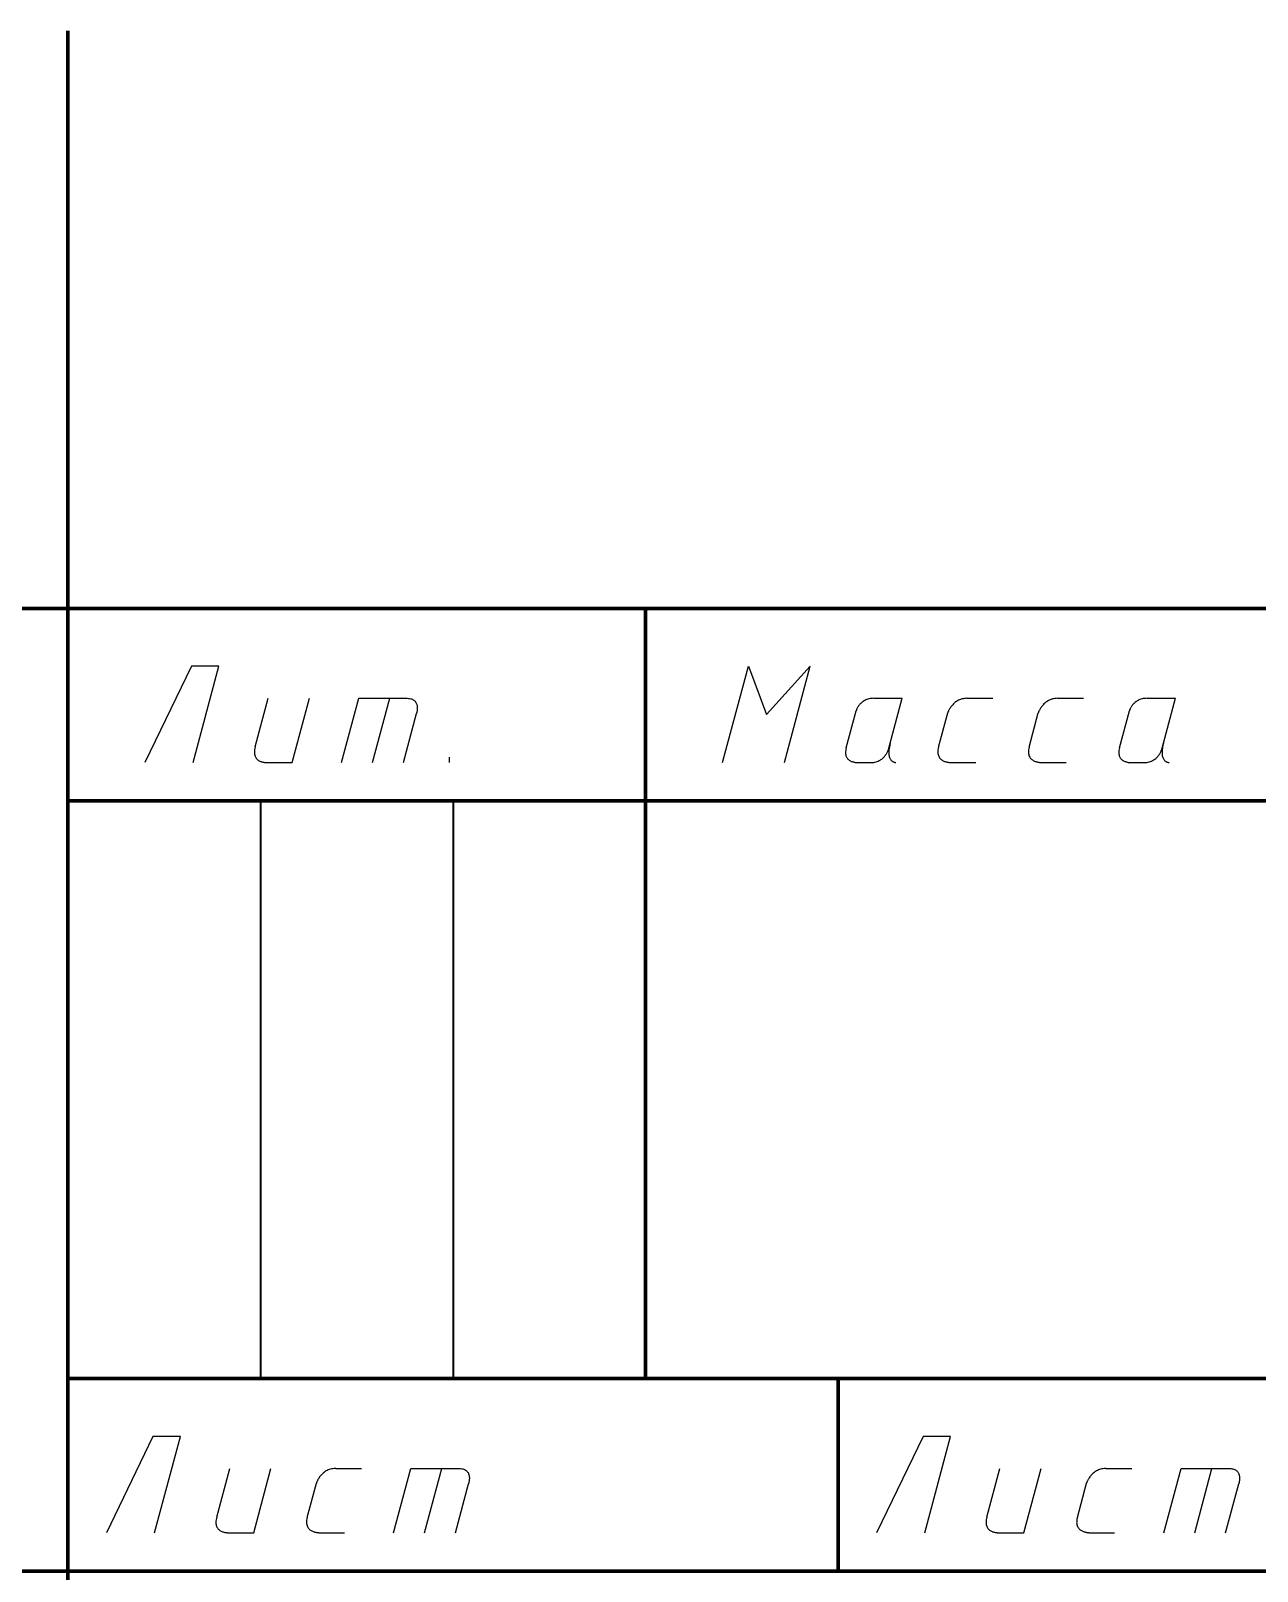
# Model space of a CAD drawing. Header units: millimetres. Extents: x 0 to 1189, y 0 to 841.
# Drawn here: x 1133.04 to 1164.88, y 20 to 60 of the extents above; entities that cross this region are included whole.
import ezdxf

# ---------------------------------------------------------------- set-up
doc = ezdxf.new("R2010")
doc.units = ezdxf.units.MM
doc.layers.get('0').update_dxf_attribs({"linetype": 'CONTINUOUS', "lineweight": 0})

msp = doc.modelspace()

# ---------------------------------------------------------------- linework, layer by layer
at = {"lineweight": 70}
for p, q in [((1134, 5), (1134, 60)), ((1064, 45), (1184, 45)), ((1149, 25), (1149, 45)), ((1134, 40), (1184, 40)), ((1149, 25), (1134, 25)), ((1184, 25), (1149, 25)), ((1154, 20), (1154, 25)), ((1064, 20), (1184, 20))]:
    msp.add_line(p, q, dxfattribs=at)
at = {"linetype": 'CONTINUOUS', "lineweight": 25}
for p, q in [((1137.206, 43.5), (1136, 41)), ((1137.92, 43.5), (1137.206, 43.5)), ((1137.25, 41), (1137.92, 43.5)), ((1151, 41), (1151.67, 43.5)), ((1151, 41), (1151.67, 43.5)), ((1151.67, 43.5), (1152.138, 42.25)), ((1153.275, 43.5), (1152.138, 42.25)), ((1152.606, 41), (1153.275, 43.5)), ((1138.862, 41.407), (1139.2, 42.667)), ((1139.825, 41), (1140.272, 42.667)), ((1141.105, 41), (1141.552, 42.667)), ((1141.552, 42.667), (1142.81, 42.667)), ((1141.908, 41), (1142.355, 42.667)), ((1142.81, 42.667), (1142.842, 42.666)), ((1142.842, 42.666), (1142.872, 42.662)), ((1142.872, 42.662), (1142.9, 42.657)), ((1142.9, 42.657), (1142.925, 42.65)), ((1142.925, 42.65), (1142.947, 42.641)), ((1142.947, 42.641), (1142.967, 42.63)), ((1142.967, 42.63), (1142.985, 42.618)), ((1142.985, 42.618), (1143.001, 42.605)), ((1143.001, 42.605), (1143.015, 42.591)), ((1143.015, 42.591), (1143.027, 42.575)), ((1143.027, 42.575), (1143.037, 42.559)), ((1143.037, 42.559), (1143.046, 42.542)), ((1143.046, 42.542), (1143.053, 42.525)), ((1143.053, 42.525), (1143.059, 42.506)), ((1143.059, 42.506), (1143.064, 42.488)), ((1143.064, 42.488), (1143.067, 42.47)), ((1143.067, 42.47), (1143.069, 42.451)), ((1143.069, 42.451), (1143.071, 42.433)), ((1143.071, 42.433), (1143.071, 42.414)), ((1143.071, 42.414), (1143.071, 42.397)), ((1154.496, 42.411), (1154.49, 42.398)), ((1154.503, 42.424), (1154.496, 42.411)), ((1154.511, 42.438), (1154.503, 42.424)), ((1154.52, 42.452), (1154.511, 42.438)), ((1154.53, 42.467), (1154.52, 42.452)), ((1154.541, 42.483), (1154.53, 42.467)), ((1154.553, 42.498), (1154.541, 42.483)), ((1154.566, 42.514), (1154.553, 42.498)), ((1154.581, 42.529), (1154.566, 42.514)), ((1154.596, 42.544), (1154.581, 42.529)), ((1154.613, 42.559), (1154.596, 42.544)), ((1154.631, 42.574), (1154.613, 42.559)), ((1154.651, 42.588), (1154.631, 42.574)), ((1154.672, 42.601), (1154.651, 42.588)), ((1154.694, 42.613), (1154.672, 42.601)), ((1154.718, 42.625), (1154.694, 42.613)), ((1154.743, 42.635), (1154.718, 42.625)), ((1154.77, 42.644), (1154.743, 42.635)), ((1154.798, 42.652), (1154.77, 42.644)), ((1154.828, 42.658), (1154.798, 42.652)), ((1154.86, 42.663), (1154.828, 42.658)), ((1154.893, 42.666), (1154.86, 42.663)), ((1154.928, 42.667), (1154.893, 42.666)), ((1154.928, 42.667), (1155.666, 42.667)), ((1155.319, 41.371), (1155.666, 42.667)), ((1156.906, 42.41), (1156.896, 42.393)), ((1156.918, 42.428), (1156.906, 42.41)), ((1156.931, 42.446), (1156.918, 42.428)), ((1156.945, 42.464), (1156.931, 42.446)), ((1156.96, 42.483), (1156.945, 42.464)), ((1156.976, 42.501), (1156.96, 42.483)), ((1156.994, 42.52), (1156.976, 42.501)), ((1157.012, 42.538), (1156.994, 42.52)), ((1157.033, 42.555), (1157.012, 42.538)), ((1157.054, 42.572), (1157.033, 42.555)), ((1157.077, 42.588), (1157.054, 42.572)), ((1157.101, 42.602), (1157.077, 42.588)), ((1157.126, 42.616), (1157.101, 42.602)), ((1157.153, 42.629), (1157.126, 42.616)), ((1157.182, 42.64), (1157.153, 42.629)), ((1157.212, 42.649), (1157.182, 42.64)), ((1157.243, 42.656), (1157.212, 42.649)), ((1157.276, 42.662), (1157.243, 42.656)), ((1157.31, 42.665), (1157.276, 42.662)), ((1157.346, 42.667), (1157.31, 42.665)), ((1157.346, 42.667), (1158.019, 42.667)), ((1159.258, 42.41), (1159.248, 42.393)), ((1159.27, 42.428), (1159.258, 42.41)), ((1159.283, 42.446), (1159.27, 42.428)), ((1159.297, 42.464), (1159.283, 42.446)), ((1159.312, 42.483), (1159.297, 42.464)), ((1159.328, 42.501), (1159.312, 42.483)), ((1159.346, 42.52), (1159.328, 42.501)), ((1159.365, 42.538), (1159.346, 42.52)), ((1159.385, 42.555), (1159.365, 42.538)), ((1159.406, 42.572), (1159.385, 42.555)), ((1159.429, 42.588), (1159.406, 42.572)), ((1159.453, 42.602), (1159.429, 42.588)), ((1159.479, 42.616), (1159.453, 42.602)), ((1159.506, 42.629), (1159.479, 42.616)), ((1159.534, 42.64), (1159.506, 42.629)), ((1159.564, 42.649), (1159.534, 42.64)), ((1159.595, 42.656), (1159.564, 42.649)), ((1159.628, 42.662), (1159.595, 42.656)), ((1159.662, 42.665), (1159.628, 42.662)), ((1159.698, 42.667), (1159.662, 42.665)), ((1159.698, 42.667), (1160.371, 42.667)), ((1161.591, 42.411), (1161.585, 42.398)), ((1161.598, 42.424), (1161.591, 42.411)), ((1161.606, 42.438), (1161.598, 42.424)), ((1161.615, 42.452), (1161.606, 42.438)), ((1161.625, 42.467), (1161.615, 42.452)), ((1161.636, 42.483), (1161.625, 42.467)), ((1161.648, 42.498), (1161.636, 42.483)), ((1161.662, 42.514), (1161.648, 42.498)), ((1161.676, 42.529), (1161.662, 42.514)), ((1161.692, 42.544), (1161.676, 42.529)), ((1161.708, 42.559), (1161.692, 42.544)), ((1161.727, 42.574), (1161.708, 42.559)), ((1161.746, 42.588), (1161.727, 42.574)), ((1161.767, 42.601), (1161.746, 42.588)), ((1161.789, 42.613), (1161.767, 42.601)), ((1161.813, 42.625), (1161.789, 42.613)), ((1161.838, 42.635), (1161.813, 42.625)), ((1161.865, 42.644), (1161.838, 42.635)), ((1161.893, 42.652), (1161.865, 42.644)), ((1161.923, 42.658), (1161.893, 42.652)), ((1161.955, 42.663), (1161.923, 42.658)), ((1161.988, 42.666), (1161.955, 42.663)), ((1162.023, 42.667), (1161.988, 42.666)), ((1162.023, 42.667), (1162.762, 42.667)), ((1162.415, 41.371), (1162.762, 42.667)), ((1142.711, 41), (1143.052, 42.272)), ((1143.052, 42.272), (1143.051, 42.268)), ((1143.053, 42.278), (1143.052, 42.272)), ((1143.055, 42.286), (1143.053, 42.278)), ((1143.057, 42.295), (1143.055, 42.286)), ((1143.06, 42.306), (1143.057, 42.295)), ((1143.062, 42.319), (1143.06, 42.306)), ((1143.064, 42.332), (1143.062, 42.319)), ((1143.067, 42.347), (1143.064, 42.332)), ((1143.068, 42.363), (1143.067, 42.347)), ((1143.07, 42.379), (1143.068, 42.363)), ((1143.071, 42.397), (1143.07, 42.379)), ((1154.211, 41.382), (1154.469, 42.345)), ((1154.47, 42.349), (1154.469, 42.346)), ((1154.469, 42.346), (1154.469, 42.345)), ((1154.472, 42.353), (1154.47, 42.349)), ((1154.474, 42.36), (1154.472, 42.353)), ((1154.477, 42.367), (1154.474, 42.36)), ((1154.48, 42.377), (1154.477, 42.367)), ((1154.485, 42.387), (1154.48, 42.377)), ((1154.49, 42.398), (1154.485, 42.387)), ((1156.606, 41.398), (1156.845, 42.29)), ((1156.846, 42.292), (1156.845, 42.29)), ((1156.845, 42.29), (1156.845, 42.29)), ((1156.848, 42.297), (1156.846, 42.292)), ((1156.851, 42.303), (1156.848, 42.297)), ((1156.854, 42.312), (1156.851, 42.303)), ((1156.859, 42.322), (1156.854, 42.312)), ((1156.864, 42.334), (1156.859, 42.322)), ((1156.87, 42.347), (1156.864, 42.334)), ((1156.878, 42.361), (1156.87, 42.347)), ((1156.886, 42.377), (1156.878, 42.361)), ((1156.896, 42.393), (1156.886, 42.377)), ((1158.959, 41.398), (1159.197, 42.29)), ((1159.198, 42.29), (1159.197, 42.29)), ((1159.2, 42.297), (1159.198, 42.292)), ((1159.198, 42.292), (1159.198, 42.29)), ((1159.203, 42.303), (1159.2, 42.297)), ((1159.206, 42.312), (1159.203, 42.303)), ((1159.211, 42.322), (1159.206, 42.312)), ((1159.216, 42.334), (1159.211, 42.322)), ((1159.223, 42.347), (1159.216, 42.334)), ((1159.23, 42.361), (1159.223, 42.347)), ((1159.238, 42.377), (1159.23, 42.361)), ((1159.248, 42.393), (1159.238, 42.377)), ((1161.306, 41.382), (1161.564, 42.345)), ((1161.565, 42.346), (1161.564, 42.345)), ((1161.566, 42.349), (1161.565, 42.346)), ((1161.567, 42.353), (1161.566, 42.349)), ((1161.569, 42.36), (1161.567, 42.353)), ((1161.572, 42.367), (1161.569, 42.36)), ((1161.576, 42.377), (1161.572, 42.367)), ((1161.58, 42.387), (1161.576, 42.377)), ((1161.585, 42.398), (1161.58, 42.387)), ((1138.843, 41.3), (1138.842, 41.269)), ((1138.842, 41.269), (1138.843, 41.24)), ((1138.847, 41.333), (1138.843, 41.3)), ((1138.843, 41.24), (1138.847, 41.213)), ((1138.853, 41.369), (1138.847, 41.333)), ((1138.847, 41.213), (1138.852, 41.189)), ((1138.862, 41.407), (1138.853, 41.369)), ((1154.194, 41.281), (1154.193, 41.252)), ((1154.193, 41.252), (1154.195, 41.225)), ((1154.197, 41.312), (1154.194, 41.281)), ((1154.195, 41.225), (1154.199, 41.2)), ((1154.203, 41.346), (1154.197, 41.312)), ((1154.199, 41.2), (1154.204, 41.177)), ((1154.211, 41.382), (1154.203, 41.346)), ((1155.231, 41.194), (1155.243, 41.211)), ((1155.243, 41.211), (1155.255, 41.229)), ((1155.255, 41.229), (1155.265, 41.246)), ((1155.265, 41.246), (1155.274, 41.263)), ((1155.274, 41.263), (1155.283, 41.279)), ((1155.283, 41.279), (1155.29, 41.294)), ((1155.29, 41.294), (1155.296, 41.309)), ((1155.296, 41.309), (1155.302, 41.322)), ((1155.302, 41.322), (1155.307, 41.334)), ((1155.307, 41.334), (1155.311, 41.345)), ((1155.311, 41.345), (1155.314, 41.354)), ((1155.314, 41.354), (1155.316, 41.361)), ((1155.316, 41.361), (1155.318, 41.366)), ((1155.32, 41.327), (1155.317, 41.292)), ((1155.317, 41.292), (1155.317, 41.259)), ((1155.317, 41.259), (1155.317, 41.229)), ((1155.317, 41.229), (1155.32, 41.202)), ((1155.318, 41.366), (1155.319, 41.37)), ((1155.319, 41.37), (1155.319, 41.371)), ((1155.325, 41.364), (1155.32, 41.327)), ((1155.32, 41.202), (1155.324, 41.177)), ((1155.332, 41.405), (1155.325, 41.364)), ((1155.341, 41.448), (1155.332, 41.405)), ((1155.352, 41.494), (1155.341, 41.448)), ((1156.592, 41.326), (1156.589, 41.293)), ((1156.589, 41.293), (1156.589, 41.263)), ((1156.589, 41.263), (1156.591, 41.235)), ((1156.591, 41.235), (1156.596, 41.209)), ((1156.598, 41.361), (1156.592, 41.326)), ((1156.596, 41.209), (1156.603, 41.185)), ((1156.606, 41.398), (1156.598, 41.361)), ((1158.944, 41.326), (1158.941, 41.293)), ((1158.941, 41.293), (1158.941, 41.263)), ((1158.941, 41.263), (1158.943, 41.235)), ((1158.943, 41.235), (1158.948, 41.209)), ((1158.95, 41.361), (1158.944, 41.326)), ((1158.948, 41.209), (1158.955, 41.185)), ((1158.959, 41.398), (1158.95, 41.361)), ((1161.289, 41.281), (1161.288, 41.252)), ((1161.288, 41.252), (1161.29, 41.225)), ((1161.292, 41.312), (1161.289, 41.281)), ((1161.29, 41.225), (1161.294, 41.2)), ((1161.298, 41.346), (1161.292, 41.312)), ((1161.294, 41.2), (1161.3, 41.177)), ((1161.306, 41.382), (1161.298, 41.346)), ((1162.326, 41.194), (1162.339, 41.211)), ((1162.339, 41.211), (1162.35, 41.229)), ((1162.35, 41.229), (1162.36, 41.246)), ((1162.36, 41.246), (1162.369, 41.263)), ((1162.369, 41.263), (1162.378, 41.279)), ((1162.378, 41.279), (1162.385, 41.294)), ((1162.385, 41.294), (1162.392, 41.309)), ((1162.392, 41.309), (1162.397, 41.322)), ((1162.397, 41.322), (1162.402, 41.334)), ((1162.402, 41.334), (1162.406, 41.345)), ((1162.406, 41.345), (1162.409, 41.354)), ((1162.409, 41.354), (1162.412, 41.361)), ((1162.412, 41.361), (1162.413, 41.366)), ((1162.413, 41.292), (1162.412, 41.259)), ((1162.412, 41.259), (1162.413, 41.229)), ((1162.413, 41.366), (1162.414, 41.37)), ((1162.415, 41.327), (1162.413, 41.292)), ((1162.413, 41.229), (1162.415, 41.202)), ((1162.414, 41.37), (1162.415, 41.371)), ((1162.42, 41.364), (1162.415, 41.327)), ((1162.415, 41.202), (1162.419, 41.177)), ((1162.427, 41.405), (1162.42, 41.364)), ((1162.436, 41.448), (1162.427, 41.405)), ((1162.448, 41.494), (1162.436, 41.448)), ((1138.852, 41.189), (1138.86, 41.166)), ((1138.86, 41.166), (1138.868, 41.145)), ((1138.868, 41.145), (1138.879, 41.126)), ((1138.879, 41.126), (1138.891, 41.109)), ((1138.891, 41.109), (1138.904, 41.094)), ((1138.904, 41.094), (1138.917, 41.08)), ((1138.917, 41.08), (1138.932, 41.067)), ((1138.932, 41.067), (1138.948, 41.056)), ((1138.948, 41.056), (1138.964, 41.046)), ((1138.964, 41.046), (1138.98, 41.037)), ((1138.98, 41.037), (1138.996, 41.03)), ((1138.996, 41.03), (1139.013, 41.024)), ((1139.013, 41.024), (1139.029, 41.018)), ((1139.029, 41.018), (1139.045, 41.014)), ((1139.045, 41.014), (1139.06, 41.01)), ((1139.06, 41.01), (1139.075, 41.007)), ((1139.075, 41.007), (1139.089, 41.005)), ((1139.089, 41.005), (1139.102, 41.003)), ((1139.102, 41.003), (1139.114, 41.002)), ((1139.114, 41.002), (1139.124, 41.001)), ((1139.124, 41.001), (1139.133, 41)), ((1139.133, 41), (1139.141, 41)), ((1139.141, 41), (1139.146, 41)), ((1139.146, 41), (1139.15, 41)), ((1139.15, 41), (1139.825, 41)), ((1143.904, 41), (1143.904, 41.139)), ((1154.204, 41.177), (1154.212, 41.156)), ((1154.212, 41.156), (1154.221, 41.136)), ((1154.221, 41.136), (1154.231, 41.119)), ((1154.231, 41.119), (1154.243, 41.102)), ((1154.243, 41.102), (1154.256, 41.088)), ((1154.256, 41.088), (1154.27, 41.075)), ((1154.27, 41.075), (1154.285, 41.063)), ((1154.285, 41.063), (1154.3, 41.052)), ((1154.3, 41.052), (1154.316, 41.043)), ((1154.316, 41.043), (1154.332, 41.035)), ((1154.332, 41.035), (1154.348, 41.028)), ((1154.348, 41.028), (1154.365, 41.022)), ((1154.365, 41.022), (1154.381, 41.017)), ((1154.381, 41.017), (1154.396, 41.013)), ((1154.396, 41.013), (1154.412, 41.009)), ((1154.412, 41.009), (1154.426, 41.007)), ((1154.426, 41.007), (1154.44, 41.004)), ((1154.44, 41.004), (1154.452, 41.003)), ((1154.452, 41.003), (1154.464, 41.002)), ((1154.464, 41.002), (1154.474, 41.001)), ((1154.474, 41.001), (1154.483, 41)), ((1154.483, 41), (1154.49, 41)), ((1154.49, 41), (1154.495, 41)), ((1154.495, 41), (1154.498, 41)), ((1154.498, 41), (1154.858, 41)), ((1154.858, 41), (1154.892, 41.001)), ((1154.892, 41.001), (1154.925, 41.004)), ((1154.925, 41.004), (1154.956, 41.01)), ((1154.956, 41.01), (1154.985, 41.017)), ((1154.985, 41.017), (1155.013, 41.026)), ((1155.013, 41.026), (1155.04, 41.036)), ((1155.04, 41.036), (1155.065, 41.048)), ((1155.065, 41.048), (1155.088, 41.061)), ((1155.088, 41.061), (1155.111, 41.075)), ((1155.111, 41.075), (1155.132, 41.09)), ((1155.132, 41.09), (1155.151, 41.106)), ((1155.151, 41.106), (1155.17, 41.123)), ((1155.17, 41.123), (1155.187, 41.14)), ((1155.187, 41.14), (1155.203, 41.158)), ((1155.203, 41.158), (1155.217, 41.176)), ((1155.217, 41.176), (1155.231, 41.194)), ((1155.324, 41.177), (1155.329, 41.154)), ((1155.329, 41.154), (1155.336, 41.133)), ((1155.336, 41.133), (1155.343, 41.114)), ((1155.343, 41.114), (1155.351, 41.097)), ((1155.351, 41.097), (1155.361, 41.082)), ((1155.361, 41.082), (1155.37, 41.068)), ((1155.37, 41.068), (1155.38, 41.056)), ((1155.38, 41.056), (1155.391, 41.046)), ((1155.391, 41.046), (1155.402, 41.036)), ((1155.402, 41.036), (1155.413, 41.029)), ((1155.413, 41.029), (1155.423, 41.022)), ((1155.423, 41.022), (1155.434, 41.017)), ((1155.434, 41.017), (1155.444, 41.012)), ((1155.444, 41.012), (1155.454, 41.008)), ((1155.454, 41.008), (1155.463, 41.006)), ((1155.463, 41.006), (1155.471, 41.004)), ((1155.471, 41.004), (1155.479, 41.002)), ((1155.479, 41.002), (1155.485, 41.001)), ((1155.485, 41.001), (1155.49, 41)), ((1155.49, 41), (1155.494, 41)), ((1155.494, 41), (1155.497, 41)), ((1155.497, 41), (1155.498, 41)), ((1156.603, 41.185), (1156.611, 41.163)), ((1156.611, 41.163), (1156.622, 41.142)), ((1156.622, 41.142), (1156.634, 41.124)), ((1156.634, 41.124), (1156.647, 41.107)), ((1156.647, 41.107), (1156.662, 41.092)), ((1156.662, 41.092), (1156.677, 41.078)), ((1156.677, 41.078), (1156.694, 41.066)), ((1156.694, 41.066), (1156.711, 41.055)), ((1156.711, 41.055), (1156.728, 41.045)), ((1156.728, 41.045), (1156.746, 41.037)), ((1156.746, 41.037), (1156.764, 41.029)), ((1156.764, 41.029), (1156.782, 41.023)), ((1156.782, 41.023), (1156.799, 41.018)), ((1156.799, 41.018), (1156.817, 41.013)), ((1156.817, 41.013), (1156.833, 41.01)), ((1156.833, 41.01), (1156.849, 41.007)), ((1156.849, 41.007), (1156.863, 41.005)), ((1156.863, 41.005), (1156.877, 41.003)), ((1156.877, 41.003), (1156.889, 41.002)), ((1156.889, 41.002), (1156.9, 41.001)), ((1156.9, 41.001), (1156.909, 41)), ((1156.909, 41), (1156.916, 41)), ((1156.916, 41), (1156.92, 41)), ((1156.92, 41), (1156.923, 41)), ((1156.923, 41), (1157.572, 41)), ((1158.955, 41.185), (1158.963, 41.163)), ((1158.963, 41.163), (1158.974, 41.142)), ((1158.974, 41.142), (1158.986, 41.124)), ((1158.986, 41.124), (1158.999, 41.107)), ((1158.999, 41.107), (1159.014, 41.092)), ((1159.014, 41.092), (1159.029, 41.078)), ((1159.029, 41.078), (1159.046, 41.066)), ((1159.046, 41.066), (1159.063, 41.055)), ((1159.063, 41.055), (1159.08, 41.045)), ((1159.08, 41.045), (1159.098, 41.037)), ((1159.098, 41.037), (1159.116, 41.029)), ((1159.116, 41.029), (1159.134, 41.023)), ((1159.134, 41.023), (1159.152, 41.018)), ((1159.152, 41.018), (1159.169, 41.013)), ((1159.169, 41.013), (1159.185, 41.01)), ((1159.185, 41.01), (1159.201, 41.007)), ((1159.201, 41.007), (1159.216, 41.005)), ((1159.216, 41.005), (1159.229, 41.003)), ((1159.229, 41.003), (1159.241, 41.002)), ((1159.241, 41.002), (1159.252, 41.001)), ((1159.252, 41.001), (1159.261, 41)), ((1159.261, 41), (1159.268, 41)), ((1159.268, 41), (1159.273, 41)), ((1159.273, 41), (1159.275, 41)), ((1159.275, 41), (1159.924, 41)), ((1161.3, 41.177), (1161.307, 41.156)), ((1161.307, 41.156), (1161.316, 41.136)), ((1161.316, 41.136), (1161.327, 41.119)), ((1161.327, 41.119), (1161.338, 41.102)), ((1161.338, 41.102), (1161.351, 41.088)), ((1161.351, 41.088), (1161.365, 41.075)), ((1161.365, 41.075), (1161.38, 41.063)), ((1161.38, 41.063), (1161.395, 41.052)), ((1161.395, 41.052), (1161.411, 41.043)), ((1161.411, 41.043), (1161.427, 41.035)), ((1161.427, 41.035), (1161.444, 41.028)), ((1161.444, 41.028), (1161.46, 41.022)), ((1161.46, 41.022), (1161.476, 41.017)), ((1161.476, 41.017), (1161.492, 41.013)), ((1161.492, 41.013), (1161.507, 41.009)), ((1161.507, 41.009), (1161.521, 41.007)), ((1161.521, 41.007), (1161.535, 41.004)), ((1161.535, 41.004), (1161.548, 41.003)), ((1161.548, 41.003), (1161.559, 41.002)), ((1161.559, 41.002), (1161.569, 41.001)), ((1161.569, 41.001), (1161.578, 41)), ((1161.578, 41), (1161.585, 41)), ((1161.585, 41), (1161.59, 41)), ((1161.59, 41), (1161.593, 41)), ((1161.593, 41), (1161.953, 41)), ((1161.953, 41), (1161.988, 41.001)), ((1161.988, 41.001), (1162.02, 41.004)), ((1162.02, 41.004), (1162.051, 41.01)), ((1162.051, 41.01), (1162.081, 41.017)), ((1162.081, 41.017), (1162.109, 41.026)), ((1162.109, 41.026), (1162.135, 41.036)), ((1162.135, 41.036), (1162.16, 41.048)), ((1162.16, 41.048), (1162.184, 41.061)), ((1162.184, 41.061), (1162.206, 41.075)), ((1162.206, 41.075), (1162.227, 41.09)), ((1162.227, 41.09), (1162.247, 41.106)), ((1162.247, 41.106), (1162.265, 41.123)), ((1162.265, 41.123), (1162.282, 41.14)), ((1162.282, 41.14), (1162.298, 41.158)), ((1162.298, 41.158), (1162.313, 41.176)), ((1162.313, 41.176), (1162.326, 41.194)), ((1162.419, 41.177), (1162.424, 41.154)), ((1162.424, 41.154), (1162.431, 41.133)), ((1162.431, 41.133), (1162.438, 41.114)), ((1162.438, 41.114), (1162.447, 41.097)), ((1162.447, 41.097), (1162.456, 41.082)), ((1162.456, 41.082), (1162.466, 41.068)), ((1162.466, 41.068), (1162.476, 41.056)), ((1162.476, 41.056), (1162.486, 41.046)), ((1162.486, 41.046), (1162.497, 41.036)), ((1162.497, 41.036), (1162.508, 41.029)), ((1162.508, 41.029), (1162.519, 41.022)), ((1162.519, 41.022), (1162.529, 41.017)), ((1162.529, 41.017), (1162.54, 41.012)), ((1162.54, 41.012), (1162.549, 41.008)), ((1162.549, 41.008), (1162.558, 41.006)), ((1162.558, 41.006), (1162.567, 41.004)), ((1162.567, 41.004), (1162.574, 41.002)), ((1162.574, 41.002), (1162.581, 41.001)), ((1162.581, 41.001), (1162.586, 41)), ((1162.586, 41), (1162.59, 41)), ((1162.59, 41), (1162.592, 41)), ((1162.592, 41), (1162.593, 41)), ((1136.206, 23.5), (1135, 21)), ((1136.92, 23.5), (1136.206, 23.5)), ((1136.25, 21), (1136.92, 23.5)), ((1156.206, 23.5), (1155, 21)), ((1156.92, 23.5), (1156.206, 23.5)), ((1156.25, 21), (1156.92, 23.5)), ((1137.862, 21.407), (1138.2, 22.667)), ((1138.825, 21), (1139.272, 22.667)), ((1140.512, 22.41), (1140.501, 22.393)), ((1140.523, 22.428), (1140.512, 22.41)), ((1140.536, 22.446), (1140.523, 22.428)), ((1140.55, 22.464), (1140.536, 22.446)), ((1140.565, 22.483), (1140.55, 22.464)), ((1140.582, 22.501), (1140.565, 22.483)), ((1140.599, 22.52), (1140.582, 22.501)), ((1140.618, 22.538), (1140.599, 22.52)), ((1140.638, 22.555), (1140.618, 22.538)), ((1140.66, 22.572), (1140.638, 22.555)), ((1140.682, 22.588), (1140.66, 22.572)), ((1140.706, 22.602), (1140.682, 22.588)), ((1140.732, 22.616), (1140.706, 22.602)), ((1140.759, 22.629), (1140.732, 22.616)), ((1140.787, 22.64), (1140.759, 22.629)), ((1140.817, 22.649), (1140.787, 22.64)), ((1140.849, 22.656), (1140.817, 22.649)), ((1140.881, 22.662), (1140.849, 22.656)), ((1140.916, 22.665), (1140.881, 22.662)), ((1140.952, 22.667), (1140.916, 22.665)), ((1140.952, 22.667), (1141.624, 22.667)), ((1142.457, 21), (1142.904, 22.667)), ((1142.904, 22.667), (1144.162, 22.667)), ((1143.26, 21), (1143.707, 22.667)), ((1144.162, 22.667), (1144.194, 22.666)), ((1144.194, 22.666), (1144.224, 22.662)), ((1144.224, 22.662), (1144.252, 22.657)), ((1144.252, 22.657), (1144.277, 22.65)), ((1144.277, 22.65), (1144.299, 22.641)), ((1144.299, 22.641), (1144.319, 22.63)), ((1144.319, 22.63), (1144.337, 22.618)), ((1144.337, 22.618), (1144.353, 22.605)), ((1144.353, 22.605), (1144.367, 22.591)), ((1144.367, 22.591), (1144.379, 22.575)), ((1144.379, 22.575), (1144.39, 22.559)), ((1144.39, 22.559), (1144.398, 22.542)), ((1144.398, 22.542), (1144.405, 22.525)), ((1144.405, 22.525), (1144.411, 22.506)), ((1144.411, 22.506), (1144.416, 22.488)), ((1144.416, 22.488), (1144.419, 22.47)), ((1144.419, 22.47), (1144.421, 22.451)), ((1144.421, 22.451), (1144.423, 22.433)), ((1144.423, 22.433), (1144.423, 22.414)), ((1144.423, 22.414), (1144.423, 22.397)), ((1157.862, 21.407), (1158.2, 22.667)), ((1158.825, 21), (1159.272, 22.667)), ((1160.512, 22.41), (1160.501, 22.393)), ((1160.523, 22.428), (1160.512, 22.41)), ((1160.536, 22.446), (1160.523, 22.428)), ((1160.55, 22.464), (1160.536, 22.446)), ((1160.565, 22.483), (1160.55, 22.464)), ((1160.582, 22.501), (1160.565, 22.483)), ((1160.599, 22.52), (1160.582, 22.501)), ((1160.618, 22.538), (1160.599, 22.52)), ((1160.638, 22.555), (1160.618, 22.538)), ((1160.66, 22.572), (1160.638, 22.555)), ((1160.682, 22.588), (1160.66, 22.572)), ((1160.706, 22.602), (1160.682, 22.588)), ((1160.732, 22.616), (1160.706, 22.602)), ((1160.759, 22.629), (1160.732, 22.616)), ((1160.787, 22.64), (1160.759, 22.629)), ((1160.817, 22.649), (1160.787, 22.64)), ((1160.849, 22.656), (1160.817, 22.649)), ((1160.881, 22.662), (1160.849, 22.656)), ((1160.916, 22.665), (1160.881, 22.662)), ((1160.952, 22.667), (1160.916, 22.665)), ((1160.952, 22.667), (1161.624, 22.667)), ((1162.457, 21), (1162.904, 22.667)), ((1162.904, 22.667), (1164.162, 22.667)), ((1163.26, 21), (1163.707, 22.667)), ((1164.162, 22.667), (1164.194, 22.666)), ((1164.194, 22.666), (1164.224, 22.662)), ((1164.224, 22.662), (1164.252, 22.657)), ((1164.252, 22.657), (1164.277, 22.65)), ((1164.277, 22.65), (1164.299, 22.641)), ((1164.299, 22.641), (1164.319, 22.63)), ((1164.319, 22.63), (1164.337, 22.618)), ((1164.337, 22.618), (1164.353, 22.605)), ((1164.353, 22.605), (1164.367, 22.591)), ((1164.367, 22.591), (1164.379, 22.575)), ((1164.379, 22.575), (1164.39, 22.559)), ((1164.39, 22.559), (1164.398, 22.542)), ((1164.398, 22.542), (1164.405, 22.525)), ((1164.405, 22.525), (1164.411, 22.506)), ((1164.411, 22.506), (1164.416, 22.488)), ((1164.416, 22.488), (1164.419, 22.47)), ((1164.419, 22.47), (1164.421, 22.451)), ((1164.421, 22.451), (1164.423, 22.433)), ((1164.423, 22.433), (1164.423, 22.414)), ((1164.423, 22.414), (1164.423, 22.397)), ((1140.212, 21.398), (1140.451, 22.29)), ((1140.452, 22.292), (1140.451, 22.29)), ((1140.451, 22.29), (1140.451, 22.29)), ((1140.454, 22.297), (1140.452, 22.292)), ((1140.456, 22.303), (1140.454, 22.297)), ((1140.46, 22.312), (1140.456, 22.303)), ((1140.464, 22.322), (1140.46, 22.312)), ((1140.47, 22.334), (1140.464, 22.322)), ((1140.476, 22.347), (1140.47, 22.334)), ((1140.483, 22.361), (1140.476, 22.347)), ((1140.492, 22.377), (1140.483, 22.361)), ((1140.501, 22.393), (1140.492, 22.377)), ((1144.063, 21), (1144.404, 22.272)), ((1144.404, 22.272), (1144.403, 22.268)), ((1144.405, 22.278), (1144.404, 22.272)), ((1144.407, 22.286), (1144.405, 22.278)), ((1144.41, 22.295), (1144.407, 22.286)), ((1144.412, 22.306), (1144.41, 22.295)), ((1144.414, 22.319), (1144.412, 22.306)), ((1144.417, 22.332), (1144.414, 22.319)), ((1144.419, 22.347), (1144.417, 22.332)), ((1144.421, 22.363), (1144.419, 22.347)), ((1144.422, 22.379), (1144.421, 22.363)), ((1144.423, 22.397), (1144.422, 22.379)), ((1160.212, 21.398), (1160.451, 22.29)), ((1160.452, 22.292), (1160.451, 22.29)), ((1160.451, 22.29), (1160.451, 22.29)), ((1160.454, 22.297), (1160.452, 22.292)), ((1160.456, 22.303), (1160.454, 22.297)), ((1160.46, 22.312), (1160.456, 22.303)), ((1160.464, 22.322), (1160.46, 22.312)), ((1160.47, 22.334), (1160.464, 22.322)), ((1160.476, 22.347), (1160.47, 22.334)), ((1160.483, 22.361), (1160.476, 22.347)), ((1160.492, 22.377), (1160.483, 22.361)), ((1160.501, 22.393), (1160.492, 22.377)), ((1164.063, 21), (1164.404, 22.272)), ((1164.404, 22.272), (1164.403, 22.268)), ((1164.405, 22.278), (1164.404, 22.272)), ((1164.407, 22.286), (1164.405, 22.278)), ((1164.41, 22.295), (1164.407, 22.286)), ((1164.412, 22.306), (1164.41, 22.295)), ((1164.414, 22.319), (1164.412, 22.306)), ((1164.417, 22.332), (1164.414, 22.319)), ((1164.419, 22.347), (1164.417, 22.332)), ((1164.421, 22.363), (1164.419, 22.347)), ((1164.422, 22.379), (1164.421, 22.363)), ((1164.423, 22.397), (1164.422, 22.379)), ((1137.843, 21.3), (1137.842, 21.269)), ((1137.842, 21.269), (1137.843, 21.24)), ((1137.847, 21.333), (1137.843, 21.3)), ((1137.843, 21.24), (1137.847, 21.213)), ((1137.853, 21.369), (1137.847, 21.333)), ((1137.847, 21.213), (1137.852, 21.189)), ((1137.862, 21.407), (1137.853, 21.369)), ((1140.195, 21.293), (1140.194, 21.263)), ((1140.194, 21.263), (1140.197, 21.235)), ((1140.198, 21.326), (1140.195, 21.293)), ((1140.197, 21.235), (1140.201, 21.209)), ((1140.203, 21.361), (1140.198, 21.326)), ((1140.201, 21.209), (1140.208, 21.185)), ((1140.212, 21.398), (1140.203, 21.361)), ((1157.843, 21.3), (1157.842, 21.269)), ((1157.842, 21.269), (1157.843, 21.24)), ((1157.847, 21.333), (1157.843, 21.3)), ((1157.843, 21.24), (1157.847, 21.213)), ((1157.853, 21.369), (1157.847, 21.333)), ((1157.847, 21.213), (1157.852, 21.189)), ((1157.862, 21.407), (1157.853, 21.369)), ((1160.195, 21.293), (1160.194, 21.263)), ((1160.194, 21.263), (1160.197, 21.235)), ((1160.198, 21.326), (1160.195, 21.293)), ((1160.197, 21.235), (1160.201, 21.209)), ((1160.203, 21.361), (1160.198, 21.326)), ((1160.201, 21.209), (1160.208, 21.185)), ((1160.212, 21.398), (1160.203, 21.361)), ((1137.852, 21.189), (1137.86, 21.166)), ((1137.86, 21.166), (1137.868, 21.145)), ((1137.868, 21.145), (1137.879, 21.126)), ((1137.879, 21.126), (1137.891, 21.109)), ((1137.891, 21.109), (1137.904, 21.094)), ((1137.904, 21.094), (1137.917, 21.08)), ((1137.917, 21.08), (1137.932, 21.067)), ((1137.932, 21.067), (1137.948, 21.056)), ((1137.948, 21.056), (1137.964, 21.046)), ((1137.964, 21.046), (1137.98, 21.037)), ((1137.98, 21.037), (1137.996, 21.03)), ((1137.996, 21.03), (1138.013, 21.024)), ((1138.013, 21.024), (1138.029, 21.018)), ((1138.029, 21.018), (1138.045, 21.014)), ((1138.045, 21.014), (1138.06, 21.01)), ((1138.06, 21.01), (1138.075, 21.007)), ((1138.075, 21.007), (1138.089, 21.005)), ((1138.089, 21.005), (1138.102, 21.003)), ((1138.102, 21.003), (1138.114, 21.002)), ((1138.114, 21.002), (1138.124, 21.001)), ((1138.124, 21.001), (1138.133, 21)), ((1138.133, 21), (1138.141, 21)), ((1138.141, 21), (1138.146, 21)), ((1138.146, 21), (1138.15, 21)), ((1138.15, 21), (1138.825, 21)), ((1140.208, 21.185), (1140.217, 21.163)), ((1140.217, 21.163), (1140.227, 21.142)), ((1140.227, 21.142), (1140.239, 21.124)), ((1140.239, 21.124), (1140.253, 21.107)), ((1140.253, 21.107), (1140.267, 21.092)), ((1140.267, 21.092), (1140.283, 21.078)), ((1140.283, 21.078), (1140.299, 21.066)), ((1140.299, 21.066), (1140.316, 21.055)), ((1140.316, 21.055), (1140.334, 21.045)), ((1140.334, 21.045), (1140.352, 21.037)), ((1140.352, 21.037), (1140.37, 21.029)), ((1140.37, 21.029), (1140.387, 21.023)), ((1140.387, 21.023), (1140.405, 21.018)), ((1140.405, 21.018), (1140.422, 21.013)), ((1140.422, 21.013), (1140.439, 21.01)), ((1140.439, 21.01), (1140.454, 21.007)), ((1140.454, 21.007), (1140.469, 21.005)), ((1140.469, 21.005), (1140.483, 21.003)), ((1140.483, 21.003), (1140.495, 21.002)), ((1140.495, 21.002), (1140.505, 21.001)), ((1140.505, 21.001), (1140.514, 21)), ((1140.514, 21), (1140.521, 21)), ((1140.521, 21), (1140.526, 21)), ((1140.526, 21), (1140.529, 21)), ((1140.529, 21), (1141.178, 21)), ((1157.852, 21.189), (1157.86, 21.166)), ((1157.86, 21.166), (1157.868, 21.145)), ((1157.868, 21.145), (1157.879, 21.126)), ((1157.879, 21.126), (1157.891, 21.109)), ((1157.891, 21.109), (1157.904, 21.094)), ((1157.904, 21.094), (1157.917, 21.08)), ((1157.917, 21.08), (1157.932, 21.067)), ((1157.932, 21.067), (1157.948, 21.056)), ((1157.948, 21.056), (1157.964, 21.046)), ((1157.964, 21.046), (1157.98, 21.037)), ((1157.98, 21.037), (1157.996, 21.03)), ((1157.996, 21.03), (1158.013, 21.024)), ((1158.013, 21.024), (1158.029, 21.018)), ((1158.029, 21.018), (1158.045, 21.014)), ((1158.045, 21.014), (1158.06, 21.01)), ((1158.06, 21.01), (1158.075, 21.007)), ((1158.075, 21.007), (1158.089, 21.005)), ((1158.089, 21.005), (1158.102, 21.003)), ((1158.102, 21.003), (1158.114, 21.002)), ((1158.114, 21.002), (1158.124, 21.001)), ((1158.124, 21.001), (1158.133, 21)), ((1158.133, 21), (1158.141, 21)), ((1158.141, 21), (1158.146, 21)), ((1158.146, 21), (1158.15, 21)), ((1158.15, 21), (1158.825, 21)), ((1160.208, 21.185), (1160.217, 21.163)), ((1160.217, 21.163), (1160.227, 21.142)), ((1160.227, 21.142), (1160.239, 21.124)), ((1160.239, 21.124), (1160.253, 21.107)), ((1160.253, 21.107), (1160.267, 21.092)), ((1160.267, 21.092), (1160.283, 21.078)), ((1160.283, 21.078), (1160.299, 21.066)), ((1160.299, 21.066), (1160.316, 21.055)), ((1160.316, 21.055), (1160.334, 21.045)), ((1160.334, 21.045), (1160.352, 21.037)), ((1160.352, 21.037), (1160.37, 21.029)), ((1160.37, 21.029), (1160.387, 21.023)), ((1160.387, 21.023), (1160.405, 21.018)), ((1160.405, 21.018), (1160.422, 21.013)), ((1160.422, 21.013), (1160.439, 21.01)), ((1160.439, 21.01), (1160.454, 21.007)), ((1160.454, 21.007), (1160.469, 21.005)), ((1160.469, 21.005), (1160.483, 21.003)), ((1160.483, 21.003), (1160.495, 21.002)), ((1160.495, 21.002), (1160.505, 21.001)), ((1160.505, 21.001), (1160.514, 21)), ((1160.514, 21), (1160.521, 21)), ((1160.521, 21), (1160.526, 21)), ((1160.526, 21), (1160.529, 21)), ((1160.529, 21), (1161.178, 21))]:
    msp.add_line(p, q, dxfattribs=at)
at = {"lineweight": 35}
for p, q in [((1139, 40), (1139, 25)), ((1144, 40), (1144, 25))]:
    msp.add_line(p, q, dxfattribs=at)

doc.saveas('drawing.dxf')
